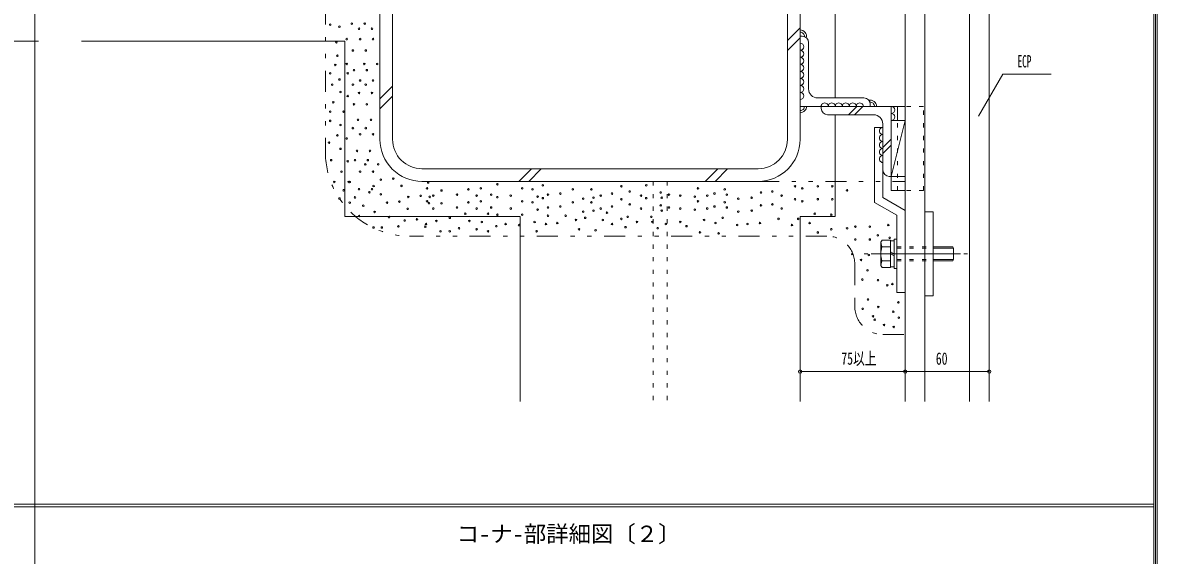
# Model space of a CAD drawing. Units: millimetres, scale not verified. Extents: x -1209 to 1209, y -852 to 852.
# Drawn here: x 399 to 1209, y -10 to 370 of the extents above; entities that cross this region are included whole.
import ezdxf
from ezdxf.enums import TextEntityAlignment as Align

# ---------------------------------------------------------------- set-up
doc = ezdxf.new("R2010")
doc.units = ezdxf.units.MM
doc.header["$LTSCALE"] = 3
doc.linetypes.add('USER1', pattern=[3, 1, -2])
doc.linetypes.add('USER6', pattern=[16, 5, -3, 1, -3, 1, -3])
for name, color, linetype, lineweight in [('0-1_0-0WAKU', 7, 'Continuous', 18), ('0-2_0-1AL', 5, 'Continuous', 18), ('0-3_0-2SUNPO', 7, 'Continuous', 18), ('0-4_0-3STEEL', 6, 'Continuous', 18), ('0-5_0-4KANAMONO', 6, 'Continuous', 18), ('0-6_0-5FUKUSIZA', 3, 'Continuous', 18), ('0-7_0-6HIFUKU', 4, 'Continuous', 18), ('0-8_0-7KUTAI', 6, 'Continuous', 18)]:
    doc.layers.add(name, color=color, linetype=linetype, lineweight=lineweight)
doc.styles.add('ＭＳ ゴシック', font='')
doc.styles.get('ＭＳ ゴシック').set_extended_font_data('MS Gothic')

msp = doc.modelspace()

# ---------------------------------------------------------------- linework, layer by layer
at = {"layer": '0-1_0-0WAKU'}
for p, q in [((1208.207, 851.207), (1208.207, -851.207)), ((1209.414, 852.414), (1209.414, -852.414)), ((408, 850), (408, -799)), ((1207, 850), (1207, -850)), ((-1207, 26.35), (1207, 26.35)), ((-1207, 24.65), (1207, 24.65))]:
    msp.add_line(p, q, dxfattribs=at)
at = {"layer": '0-2_0-1AL'}
for p, q in [((1029.433, 397.682), (1029.433, 99.681)), ((1043.435, 397.682), (1043.435, 99.681)), ((1075.435, 397.682), (1075.435, 99.681)), ((1089.433, 397.682), (1089.433, 99.681))]:
    msp.add_line(p, q, dxfattribs=at)
at = {"layer": '0-3_0-2SUNPO'}
for p, q in [((1081.775, 303.184), (1099.033, 333.076)), ((1099.033, 333.076), (1133.693, 333.076)), ((954.434, 121.07), (1029.433, 121.07)), ((1029.433, 121.07), (1089.433, 121.07))]:
    msp.add_line(p, q, dxfattribs=at)
for centre, start, end in [((954.434, 121.07), 0, 180), ((954.434, 121.07), 0, 180), ((1029.433, 121.07), 0, 180), ((1029.433, 121.07), 0, 180), ((1089.433, 121.07), 0, 180), ((954.434, 121.07), 180, 0), ((954.434, 121.07), 180, 0), ((1029.433, 121.07), 180, 0), ((1029.433, 121.07), 180, 0), ((1089.433, 121.07), 180, 0)]:
    msp.add_arc(centre, 1.2, start, end, dxfattribs=at)
at = {"layer": '0-4_0-3STEEL'}
for p, q in [((954.455, 335.186), (954.452, 385.187)), ((955.952, 360.187), (954.452, 360.187)), ((960.454, 322.687), (960.452, 355.687)), ((999.955, 316.188), (966.955, 316.186)), ((1004.456, 310.189), (954.455, 310.186)), ((1019.456, 310.189), (969.454, 310.186)), ((969.455, 308.686), (969.455, 310.186)), ((988.988, 304.188), (994.988, 310.188)), ((993.23, 304.188), (999.23, 310.188)), ((1004.456, 310.189), (1004.456, 311.688)), ((1019.456, 310.189), (1019.459, 260.192)), ((1006.955, 304.189), (973.955, 304.187)), ((1013.458, 264.691), (1013.455, 297.691)), ((1013.458, 280.792), (1019.457, 286.793)), ((1013.458, 276.55), (1019.457, 282.551)), ((1017.959, 260.191), (1019.459, 260.192))]:
    msp.add_line(p, q, dxfattribs=at)
for centre, radius, start, end in [((955.952, 355.687), 4.5, 0.00344, 90.00344), ((966.955, 322.687), 6.5, 180.00344, 270.00344), ((999.956, 311.688), 4.5, 0.00344, 90.00344), ((973.955, 308.687), 4.5, 180.00344, 270.00344), ((1006.955, 297.691), 6.5, 0.00344, 90.00344), ((1017.959, 264.691), 4.5, 180.00344, 270.00344)]:
    msp.add_arc(centre, radius, start, end, dxfattribs=at)
at = {"layer": '0-5_0-4KANAMONO'}
for p, q in [((1029.456, 310.19), (1019.457, 310.189)), ((1019.461, 250.19), (1019.457, 310.189)), ((1023.958, 300.191), (1023.957, 310.19)), ((1013.457, 295.191), (1007.457, 295.191)), ((1007.46, 241.726), (1007.457, 295.191)), ((1013.46, 245.191), (1013.457, 295.191)), ((1029.457, 260.192), (1019.459, 260.192)), ((1029.459, 235.952), (1013.46, 245.191)), ((1029.459, 250.19), (1019.461, 250.19)), ((1023.459, 232.49), (1007.46, 241.726)), ((1029.462, 177.49), (1029.459, 235.952)), ((1043.46, 234.991), (1049.46, 234.991)), ((1043.464, 174.991), (1043.46, 234.991)), ((1049.464, 174.991), (1049.46, 234.991)), ((1023.463, 177.49), (1023.459, 232.49)), ((1011.958, 213.242), (1012.861, 214.805)), ((1012.784, 209.897), (1011.958, 213.239)), ((1011.962, 213.239), (1011.963, 196.739)), ((1012.864, 214.805), (1018.96, 214.805)), ((1018.96, 214.805), (1018.961, 195.177)), ((1018.96, 214.191), (1021.459, 214.191)), ((1021.459, 215.489), (1023.46, 215.49)), ((1021.459, 215.489), (1021.461, 194.49)), ((1000.118, 204.988), (1002.749, 204.988)), ((1005.089, 204.989), (1068.848, 204.992)), ((1012.787, 209.897), (1018.961, 209.897)), ((1018.961, 206.435), (1021.46, 204.99)), ((1018.961, 204.989), (1021.46, 203.547)), ((1049.462, 209.992), (1063.384, 209.993)), ((1049.462, 208.993), (1063.961, 208.994)), ((1063.961, 208.994), (1063.384, 209.993)), ((1071.188, 204.993), (1073.822, 204.993)), ((1012.784, 200.084), (1011.959, 196.739)), ((1012.787, 200.084), (1018.961, 200.085)), ((1018.961, 195.791), (1021.461, 195.792)), ((1021.461, 194.49), (1023.461, 194.49)), ((1049.462, 200.992), (1063.961, 200.993)), ((1049.462, 199.993), (1063.385, 199.994)), ((1029.462, 177.49), (1023.463, 177.49)), ((1043.464, 174.991), (1049.464, 174.991))]:
    msp.add_line(p, q, dxfattribs=at)
at = {"layer": '0-5_0-4KANAMONO', "linetype": 'USER1'}
for p, q in [((1042.455, 310.191), (1029.456, 310.19)), ((1042.459, 250.191), (1042.455, 310.191)), ((1023.961, 250.19), (1023.958, 300.191)), ((1042.459, 250.191), (1029.459, 250.19)), ((1023.461, 209.991), (1049.462, 209.992)), ((1023.461, 208.992), (1049.462, 208.993)), ((1023.461, 200.991), (1049.462, 200.992)), ((1023.461, 199.992), (1049.462, 199.993))]:
    msp.add_line(p, q, dxfattribs=at)
at = {"layer": '0-5_0-4KANAMONO'}
for points in [[(1063.961, 208.994), (1063.961, 200.993), (1063.382, 199.994)], [(1011.963, 196.739), (1012.865, 195.176), (1018.961, 195.177)]]:
    msp.add_lwpolyline(points, dxfattribs=at)
msp.add_arc((1026.962, 204.99), 15, 160.90645, 199.10044, dxfattribs=at)
at = {"layer": '0-6_0-5FUKUSIZA'}
for p, q in [((1029.455, 300.191), (1019.456, 300.191)), ((1019.456, 300.191), (1019.459, 260.192)), ((1019.459, 260.192), (1029.455, 300.191)), ((1029.457, 260.192), (1029.455, 300.191)), ((1019.459, 260.192), (1029.457, 260.192))]:
    msp.add_line(p, q, dxfattribs=at)
for centre, radius, start, end in [((954.452, 360.187), 4.5, 346.62595, 90), ((954.452, 360.187), 3, 355.15099, 90), ((954.452, 352.687), 2.5, 270.00344, 90.00344), ((954.452, 347.687), 2.5, 270.00344, 90.00344), ((954.453, 342.687), 2.5, 270.00344, 90.00344), ((954.453, 337.687), 2.5, 270.00344, 90.00344), ((954.453, 332.687), 2.5, 270.00344, 90.00344), ((954.454, 327.687), 2.5, 270.00344, 90.00344), ((954.454, 322.687), 2.5, 270.00344, 90.00344), ((954.454, 317.687), 2.5, 270.00344, 90.00344), ((954.455, 310.186), 4.5, 270, 0.00344), ((954.455, 310.186), 3, 270, 0.00344), ((971.955, 310.187), 2.5, 0.00344, 180.00344), ((976.955, 310.187), 2.5, 0.00344, 180.00344), ((981.955, 310.187), 2.5, 0.00344, 180.00344), ((986.955, 310.188), 2.5, 0.00344, 180.00344), ((991.955, 310.188), 2.5, 0.00344, 180.00344), ((996.955, 310.188), 2.5, 0.00344, 180.00344), ((1004.456, 310.189), 4.5, 0.00344, 103.37749), ((1004.456, 310.189), 3, 0.00344, 94.85245), ((1019.457, 307.689), 2.5, 270.00045, 90.00045), ((1019.457, 302.69), 2.5, 270.00045, 90.00045), ((1013.457, 292.691), 2.5, 90.00644, 270.00644), ((1013.457, 287.691), 2.5, 90.00644, 270.00644), ((1013.458, 282.691), 2.5, 90.00644, 270.00644), ((1013.459, 277.691), 2.5, 90.00644, 270.00644), ((1013.458, 272.691), 2.5, 90.00644, 270.00644)]:
    msp.add_arc(centre, radius, start, end, dxfattribs=at)
at = {"layer": '0-7_0-6HIFUKU', "linetype": 'USER6'}
for p, q in [((615.447, 575.657), (615.447, 277.682)), ((924.433, 256.682), (1029.458, 256.689)), ((973.436, 217.689), (675.46, 217.672)), ((993.437, 197.691), (993.437, 167.488)), ((993.437, 167.488), (993.437, 172.691)), ((1013.438, 147.489), (1029.438, 147.49))]:
    msp.add_line(p, q, dxfattribs=at)
at = {"layer": '0-7_0-6HIFUKU'}
for centre in [(618.85, 368.497), (625.493, 367.021), (634.351, 369.235), (639.517, 365.544), (643.565, 369.235), (648.732, 365.544), (623.279, 355.949), (630.66, 358.163), (640.256, 358.163), (649.47, 358.163), (635.089, 350.044), (644.303, 350.044), (622.541, 339.71), (624.017, 346.353), (630.66, 340.448), (643.208, 340.448), (652.422, 340.448), (618.85, 333.805), (631.398, 333.805), (635.827, 336.02), (645.041, 336.02), (620.326, 325.686), (625.493, 329.376), (635.089, 325.686), (640.256, 328.638), (644.303, 325.686), (649.47, 328.638), (626.231, 320.519), (631.398, 317.567), (639.517, 319.781), (648.732, 319.781), (621.064, 313.138), (635.827, 311.662), (645.041, 311.662), (618.85, 306.495), (618.85, 299.852), (628.446, 306.495), (638.779, 300.59), (647.994, 300.59), (626.231, 296.899), (635.089, 294.685), (644.303, 294.685), (618.112, 284.351), (624.017, 289.518), (630.66, 287.304), (640.256, 290.256), (649.47, 290.256), (626.231, 279.922), (638.041, 278.446), (647.256, 278.446), (619.588, 271.803), (631.398, 271.065), (636.565, 271.803), (643.946, 268.85), (645.779, 271.803), (653.161, 268.85), (626.969, 263.684), (640.256, 263.684), (649.47, 263.684), (621.803, 256.302), (632.089, 256.302), (632.874, 256.302), (639.517, 251.136), (648.732, 251.136), (649.851, 253.35), (655.04, 257.913), (663.897, 258.651), (669.802, 253.484), (688.033, 251.696), (688.821, 255.908), (717.558, 250.959), (726.415, 251.698), (738.225, 254.651), (755.94, 251.7), (763.321, 250.962), (770.702, 253.915), (792.108, 250.964), (805.394, 250.964), (826.8, 253.18), (844.514, 253.919), (881.421, 251.707), (900.612, 250.97), (950.804, 253.188), (955.971, 251.712), (967.043, 253.188), (977.376, 253.189), (625.493, 244.493), (628.446, 250.397), (636.565, 245.231), (646.899, 248.921), (655.018, 247.445), (674.632, 245.631), (683.49, 246.369), (688.033, 242.481), (689.957, 245.639), (692.462, 246.529), (698.367, 250.22), (709.439, 247.268), (723.463, 246.531), (726.416, 242.483), (733.797, 247.27), (738.225, 245.437), (747.821, 246.532), (755.941, 242.485), (767.012, 245.795), (770.703, 244.7), (774.393, 247.272), (783.251, 248.011), (799.49, 244.321), (806.871, 245.06), (812.038, 246.536), (820.157, 248.013), (826.8, 243.966), (832.705, 249.49), (840.824, 246.538), (844.515, 244.705), (854.848, 248.753), (855.587, 245.062), (860.754, 247.277), (868.873, 246.54), (879.207, 245.802), (881.421, 242.493), (888.064, 246.541), (893.231, 248.017), (902.088, 247.28), (910.208, 244.328), (919.803, 245.066), (926.446, 248.757), (934.566, 249.496), (941.209, 246.544), (950.804, 243.973), (955.971, 242.497), (967.043, 243.974), (977.377, 243.975), (987.897, 250.306), (632.874, 241.54), (642.47, 239.326), (650.589, 234.897), (659.447, 241.54), (668.304, 242.278), (674.209, 237.111), (689.395, 241.202), (692.462, 237.315), (698.367, 241.006), (709.439, 238.054), (717.558, 241.745), (723.463, 237.316), (733.797, 238.055), (747.821, 237.318), (763.322, 241.748), (767.013, 236.581), (774.394, 238.058), (783.251, 238.796), (792.108, 241.749), (799.49, 235.107), (805.395, 241.75), (806.871, 235.845), (812.038, 237.322), (816.467, 234.369), (820.157, 238.799), (832.705, 240.275), (840.825, 237.323), (854.849, 239.539), (855.587, 235.848), (860.754, 238.063), (868.873, 237.325), (879.207, 236.588), (888.065, 237.326), (893.231, 238.803), (900.612, 241.756), (902.089, 238.065), (910.208, 235.113), (919.804, 235.852), (926.447, 239.543), (934.566, 240.282), (941.209, 237.329), (639.517, 231.944), (660.923, 231.206), (672.001, 228.816), (680.858, 229.555), (694.677, 228.457), (704.273, 230.672), (715.344, 233.625), (718.297, 228.459), (727.155, 227.721), (731.583, 233.626), (738.226, 232.889), (755.941, 232.89), (764.799, 227.723), (774.394, 232.153), (781.038, 226.986), (786.942, 232.153), (794.324, 229.201), (800.967, 230.678), (813.515, 229.203), (826.801, 229.941), (831.23, 231.418), (837.873, 227.728), (848.206, 231.419), (848.945, 227.728), (858.54, 226.253), (868.874, 227.73), (885.851, 229.207), (893.97, 226.993), (899.137, 230.684), (916.852, 226.256), (925.709, 226.995), (938.995, 229.948), (953.02, 229.949), (961.139, 226.997), (964.829, 233.64), (976.639, 232.903), (649.851, 223.825), (655.756, 223.825), (667.566, 224.563), (686.763, 224.388), (687.296, 226.242), (697.63, 221.076), (704.273, 221.077), (710.916, 223.291), (723.464, 222.554), (731.584, 221.078), (737.489, 224.769), (744.132, 226.246), (753.727, 225.508), (766.276, 221.08), (772.918, 226.248), (796.538, 222.558), (808.348, 221.821), (820.158, 226.25), (829.754, 224.037), (852.636, 223.3), (873.303, 224.777), (882.899, 220.349), (896.185, 219.612), (909.471, 225.518), (948.591, 225.52), (967.045, 220.278), (976.64, 222.569), (987.947, 223.245), (993.85, 224.436), (1004.184, 224.437), (1009.856, 218.249), (1017.362, 225.531), (993.851, 215.222), (1004.185, 215.222), (1018.259, 216.457), (991.637, 204.888), (1003.447, 204.151), (997.869, 200.659), (998.83, 186.67), (1002.521, 193.313), (1010.005, 186.247), (1016.648, 182.557), (1020.307, 183.435), (1002.816, 172.425), (1024.587, 170.367), (999.126, 165.781), (1010.171, 167.13), (1020.897, 163.723), (1006.481, 160.486), (1007.653, 158.004), (1014.296, 154.314), (1024.882, 159.481), (1021.192, 152.838)]:
    msp.add_circle(centre, 0.567, dxfattribs=at)
at = {"layer": '0-7_0-6HIFUKU', "linetype": 'USER6'}
for centre, radius, start, end in [((675.447, 277.682), 60, 180, 270), ((973.437, 197.689), 20, 0.00344, 90.00344), ((1013.437, 167.489), 20, 180.00344, 270.00344)]:
    msp.add_arc(centre, radius, start, end, dxfattribs=at)
at = {"layer": '0-8_0-7KUTAI'}
for p, q in [((654.433, 526.683), (654.433, 286.683)), ((663.433, 526.683), (663.433, 286.683)), ((945.433, 526.683), (945.433, 286.683)), ((954.433, 526.482), (954.433, 286.683)), ((979.434, 386.677), (979.434, 316.187)), ((945.433, 357.171), (954.433, 366.171)), ((410.555, 356.682), (335.555, 356.682)), ((629.434, 356.683), (441.439, 356.683)), ((945.433, 350.1), (954.433, 359.1)), ((654.433, 315.534), (663.433, 324.535)), ((654.433, 308.464), (663.433, 317.463)), ((979.434, 304.187), (979.434, 231.683)), ((684.434, 265.683), (924.433, 265.683)), ((753.521, 256.683), (762.521, 265.683)), ((760.591, 256.683), (769.591, 265.683)), ((886.583, 256.683), (895.582, 265.683)), ((893.653, 256.683), (902.653, 265.683)), ((684.434, 256.683), (924.433, 256.683)), ((754.434, 231.683), (754.434, 99.681)), ((954.433, 231.683), (979.434, 231.683)), ((954.433, 99.681), (954.433, 231.683))]:
    msp.add_line(p, q, dxfattribs=at)
at = {"layer": '0-8_0-7KUTAI', "linetype": 'USER1'}
for p, q in [((849.433, 256.683), (849.433, 99.681)), ((859.433, 256.683), (859.433, 99.681))]:
    msp.add_line(p, q, dxfattribs=at)
at = {"layer": '0-8_0-7KUTAI'}
msp.add_lwpolyline([(629.434, 356.683), (629.434, 231.683), (754.434, 231.683)], dxfattribs=at)
for centre, radius, start, end in [((684.434, 286.683), 30, 179.99998, 269.99998), ((684.434, 286.683), 21, 179.99998, 269.99998), ((924.433, 286.683), 30, 270, 0), ((924.433, 286.683), 21, 270, 0)]:
    msp.add_arc(centre, radius, start, end, dxfattribs=at)

# ---------------------------------------------------------------- texts
at = {"layer": '0-1_0-0WAKU', "style": 'ＭＳ ゴシック'}
msp.add_text('コ-ナ-部詳細図〔２〕', height=11.72, dxfattribs=at).set_placement((709.214, -4.099), align=Align.BOTTOM_LEFT)
at = {"layer": '0-3_0-2SUNPO', "style": 'ＭＳ ゴシック'}
for s, height, width, p in [('ECP', 8.791, 0.55, (1109.634, 335.309)), ('75以上', 8.798, 0.7, (983.783, 123.302)), ('60', 8.798, 0.7, (1051.283, 123.302))]:
    msp.add_text(s, height=height, dxfattribs=dict(at, width=width)).set_placement(p, align=Align.BOTTOM_LEFT)

doc.saveas('drawing.dxf')
